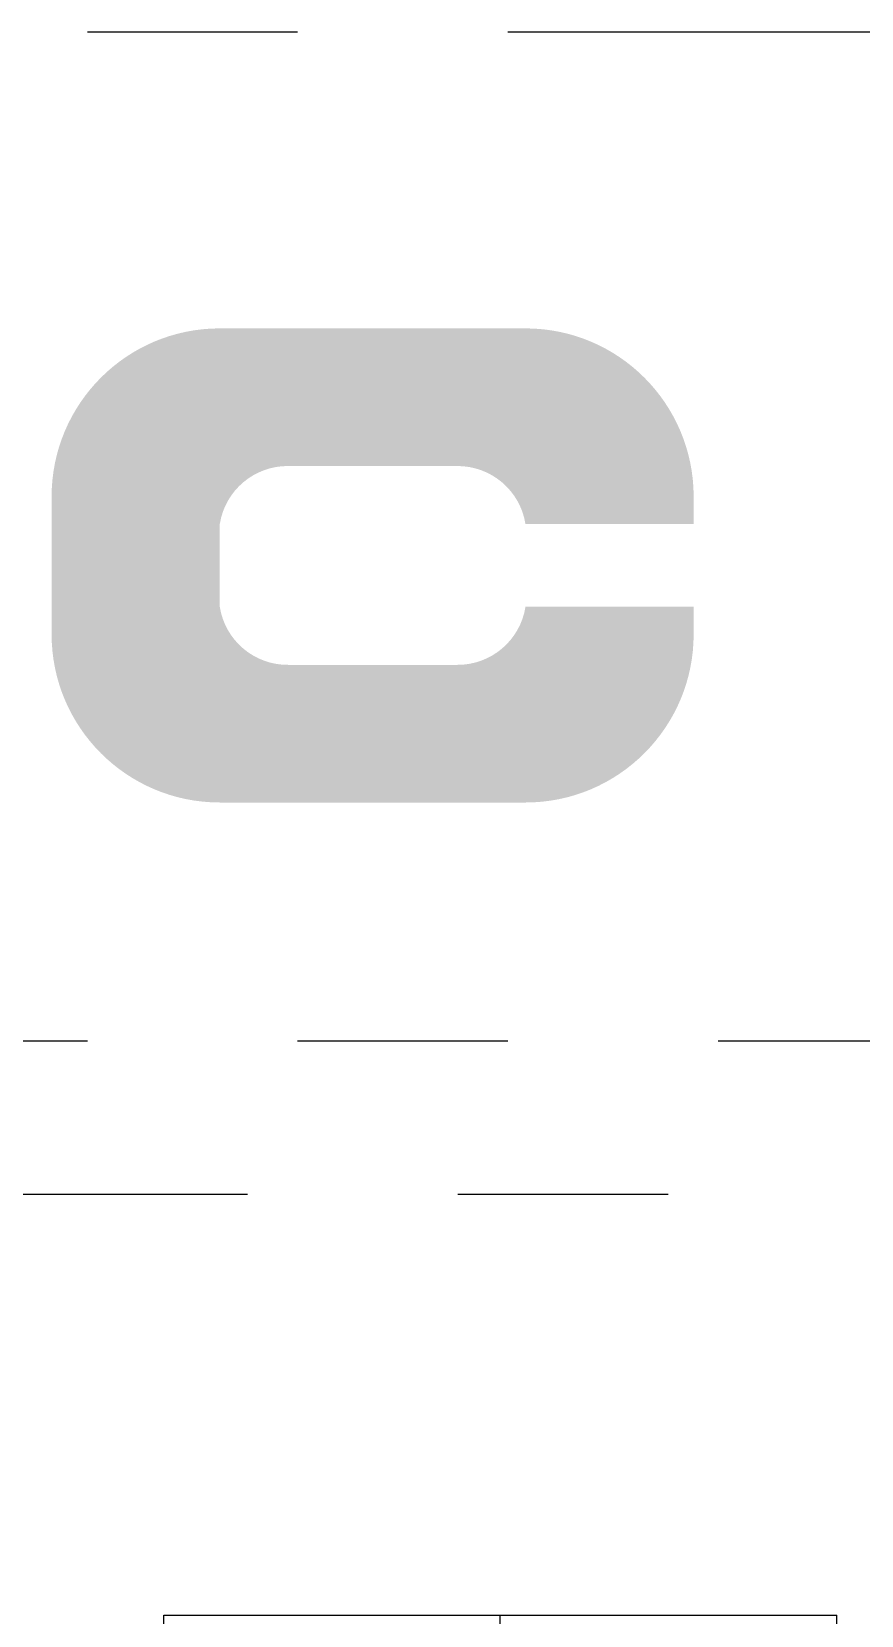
# Model space of a CAD drawing. Extents: x -2384 to 29887, y -2542 to 22350.
# Drawn here: x 6067 to 6098.4, y 2244.9 to 2304.7 of the extents above; entities that cross this region are included whole.
import ezdxf

# ---------------------------------------------------------------- set-up
doc = ezdxf.new("R2010")
doc.units = 0
doc.header["$LTSCALE"] = 63.5
doc.header["$MEASUREMENT"] = 0
doc.linetypes.add('PHANTOM', pattern=[2.5, 1.25, -0.25, 0.25, -0.25, 0.25, -0.25])
doc.layers.get('0').update_dxf_attribs({"linetype": 'CONTINUOUS'})
doc.layers.add('weld controller', color=1, linetype='PHANTOM')

# ---------------------------------------------------------------- blocks, each defined once
blk = doc.blocks.new('A$C53227E15')
at = {"layer": 'weld controller', "ltscale": 0.5}
h = blk.add_hatch(color=256, dxfattribs=at)
edge = h.paths.add_edge_path()
edge.add_arc((-265.3319863142447, 42.21399678651687), 6.350286979157834, -0.001964447190611488, 89.99803555280938)
edge.add_line((-265.3317685878515, 48.56428376194253), (-276.8716987204743, 48.56467942080781))
edge.add_arc((-276.8719164468657, 42.2143924453826), 6.350286979157834, 89.99803555282811, 179.9980355528094)
edge.add_line((-283.2222034222923, 42.2146101717758), (-283.2223814090612, 37.02338348957119))
edge.add_arc((-276.8720944336346, 37.02316576318071), 6.350286979157834, 179.9980355528104, 269.9980355528094)
edge.add_line((-276.8723121600278, 30.67287878775414), (-265.3323820274068, 30.67248312888842))
edge.add_arc((-265.332164301014, 37.02277010431453), 6.350286979157834, 269.9980355528094, 359.9980355528094)
edge.add_line((-258.9818773255884, 37.02255237792133), (-258.9818417608103, 38.05984759936337))
edge.add_line((-258.9818417608103, 38.05984759936155), (-265.3305452112427, 38.06006527146928))
edge.add_arc((-267.8961431694934, 38.46396957417574), 2.597196867612789, 269.30123223613947, 351.0533067135191, ccw=False)
edge.add_line((-267.9278172731388, 35.86696585444452), (-274.2765207235861, 35.86718352654498))
edge.add_arc((-274.3080167450471, 38.46418941213187), 2.597196867612789, 188.9427643920997, 270.6948388694793, ccw=False)
edge.add_line((-276.8736423938512, 38.0604610389255), (-276.8735355366348, 41.17709727823058))
edge.add_arc((-274.3079375783841, 40.77319297552276), 2.597196867612789, 89.30123223603528, 171.0533067134149, ccw=False)
edge.add_line((-274.2762634747332, 43.37019669524807), (-267.9275600242991, 43.36997902314761))
edge.add_arc((-267.8960640028363, 40.77297313756708), 2.597196867612789, 8.942764392203912, 90.69483886958352, ccw=False)
edge.add_line((-265.3304383540299, 41.17670151077527), (-258.9817349035975, 41.17648383868254))
edge.add_line((-258.9817349035975, 41.176483838683), (-258.9816993388195, 42.21377906012503))
for p, q in [((-345.3728190314541, 59.76113482196979), (-218.372819031455, 59.76113482196979)), ((-218.372819031455, 21.66113482196988), (-345.3728190314541, 21.66113482196988)), ((359.1770229694303, 15.87500181943187), (-350.8229770305688, 15.87500181943187)), ((-278.9814000000024, -4.825999999999567), (-278.9814000000024, 4.547473508864641e-13)), ((-278.9814000000024, 4.547473508864641e-13), (-253.5814000000028, 4.547473508864641e-13)), ((-266.2814000000026, -4.825999999999567), (-266.2814000000026, 4.547473508864641e-13)), ((-253.5814000000028, -4.825999999999567), (-253.5814000000028, 4.547473508864641e-13))]:
    blk.add_line(p, q, dxfattribs=at)

msp = doc.modelspace()

# ---------------------------------------------------------------- block references
msp.add_blockref('A$C53227E15', (6351.006363642395, 2244.947456898732))

doc.saveas('drawing.dxf')
